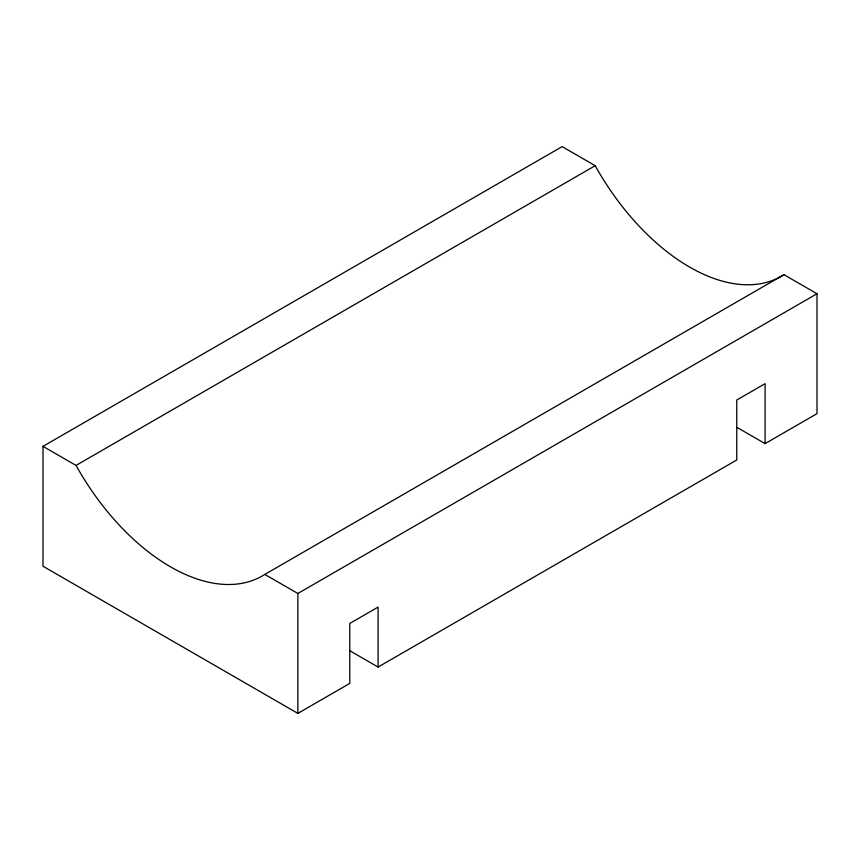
<?xml version="1.0" encoding="UTF-8"?>
<svg xmlns="http://www.w3.org/2000/svg" width="860" height="860" viewBox="0 0 860 860"><rect width="100%" height="100%" fill="white"/><g stroke="black" fill="none" stroke-linecap="round" stroke-linejoin="round"><path stroke-width="1.29" d="M350.16 650.934L378.088 667.059L378.088 607.106L349.773 623.457L349.773 683.41L297.85 713.381L43 566.245L43 446.351L562.15 146.619L595.184 165.69A183.922 106.188 60 0 0 783.965 274.684L817 293.754L817 413.649L765.088 443.62L737.16 427.495M43 446.351L76.035 465.421L595.184 165.69M76.035 465.421A183.922 106.188 60 0 0 264.815 574.416L783.965 274.684M264.815 574.416L297.85 593.486L817 293.754M378.088 667.059L736.773 459.971L736.773 400.029L765.088 383.678L765.088 443.62M297.85 593.486L297.85 713.381"/></g></svg>
